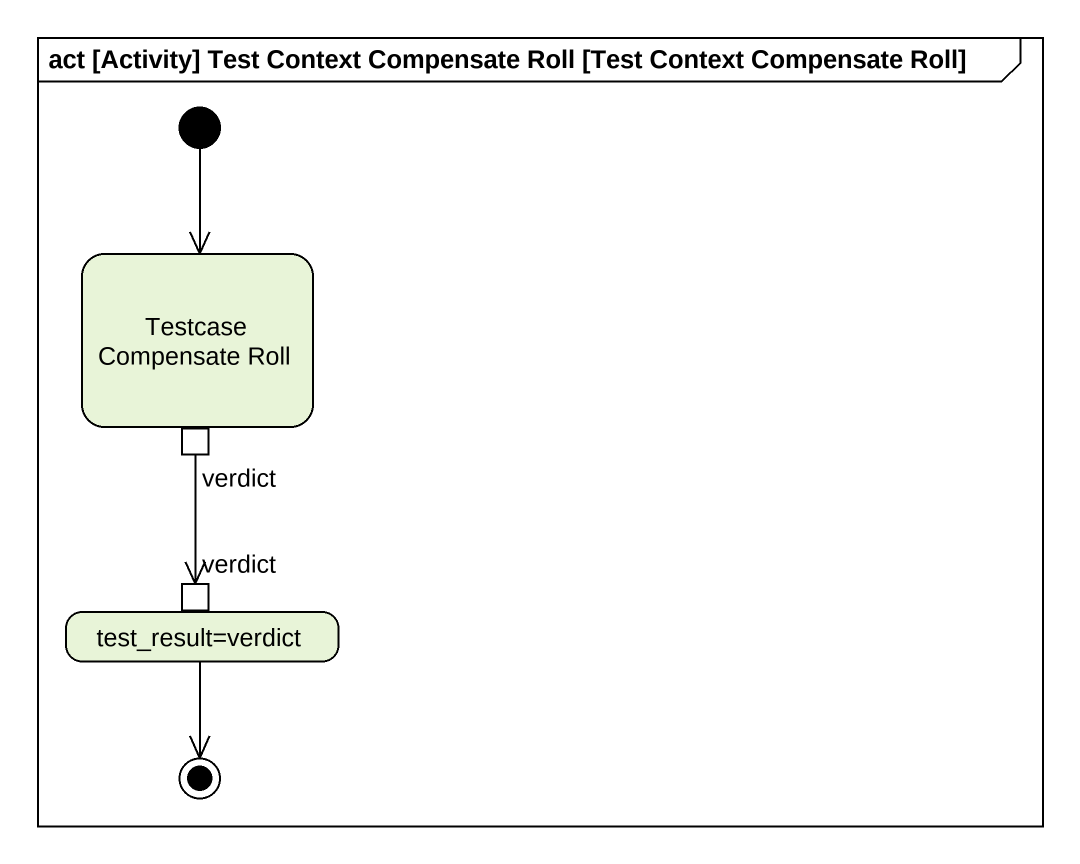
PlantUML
@startuml
mainframe act [Activity] Test Context Compensate Roll [Test Context Compensate Roll]
hide empty description
state "Testcase Compensate Roll" as Testcase_Compensate_Roll {
  state verdict <<outputPin>>
}
state "test_result=verdict" as test_result_verdict {
  state "verdict" as verdict_2 <<inputPin>>
}
[*] --> Testcase_Compensate_Roll
verdict --> verdict_2
test_result_verdict --> [*]
@enduml
